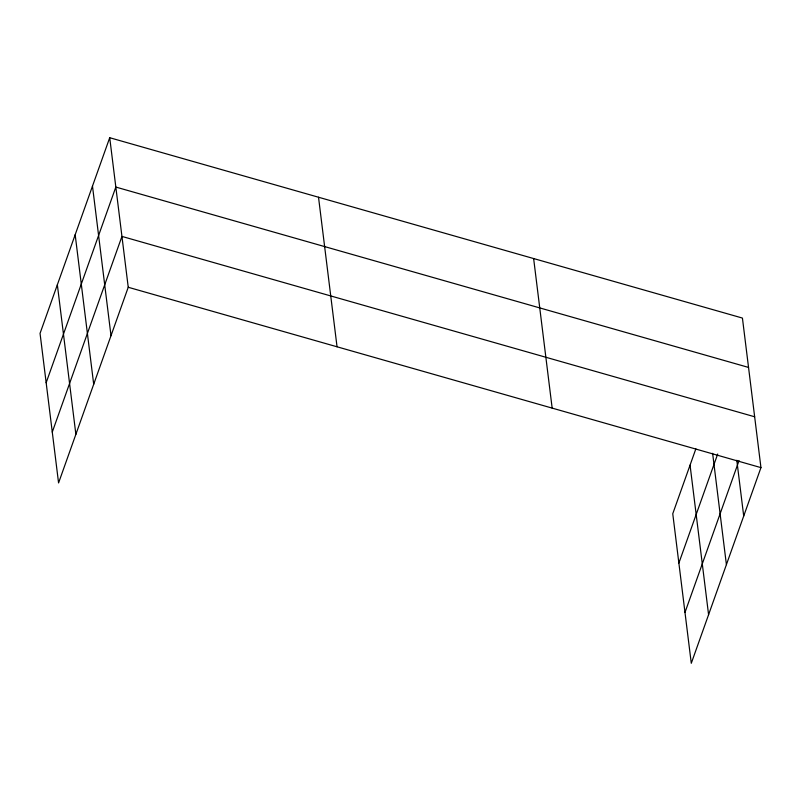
<?xml version="1.0" encoding="UTF-8"?>
<svg xmlns="http://www.w3.org/2000/svg" width="801" height="801" viewBox="0 0 801 801"><rect width="100%" height="100%" fill="white"/><g stroke="black" fill="none" stroke-linecap="round" stroke-linejoin="round"><path stroke-width="1.2" d="M109.717 137.712L40.05 333.376L58.573 482.933L128.24 287.269L109.717 137.712L742.427 318.067L760.95 467.624L691.283 663.288L672.76 513.731L695.859 448.84M46.158 382.728L115.835 187.064L748.545 367.429M52.275 432.079L121.942 236.415L754.652 416.78M678.868 563.083L717.706 454.017M684.985 612.435L739.053 460.585M128.24 287.269L760.95 467.624M736.8 460.265L743.708 516.044M712.62 453.326L726.407 564.635M690.062 465.141L708.585 614.697M533.636 258.553L552.159 408.11M318.518 197.226L337.041 346.783M92.485 186.132L111.009 335.689M75.174 234.723L93.697 384.28M57.352 284.786L75.875 434.342"/></g></svg>
